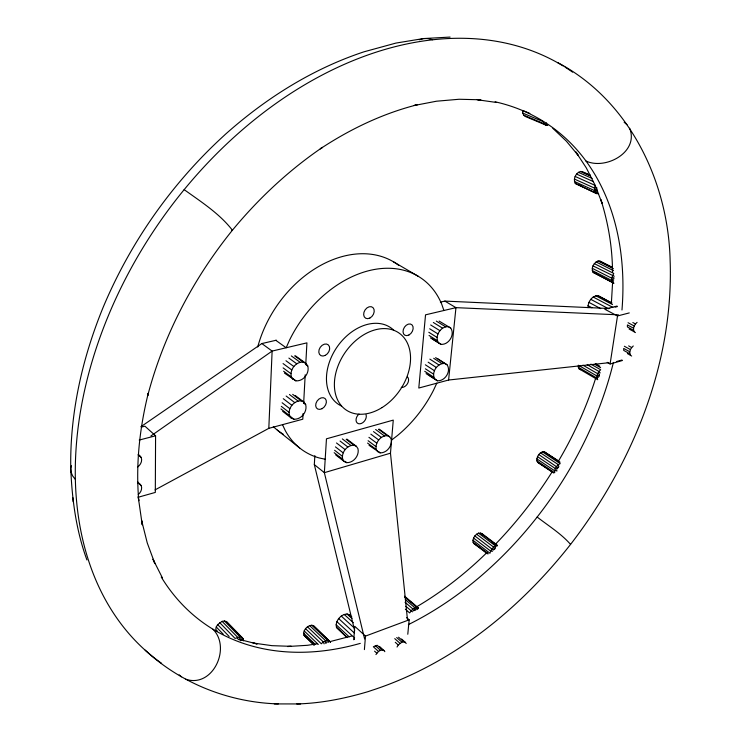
<?xml version="1.0" encoding="UTF-8"?>
<svg xmlns="http://www.w3.org/2000/svg" width="741" height="741" viewBox="0 0 741 741"><rect width="100%" height="100%" fill="white"/><g stroke="black" fill="none" stroke-linecap="round" stroke-linejoin="round"><path stroke-width="1.11" d="M631.656 356.05L630.434 355.263C628.609 352.058 630.702 348.103 633.277 345.973M635.435 332.589L634.203 331.773C632.388 328.522 634.453 324.512 637.075 322.354M141.587 427.048L144.94 426.195L155.582 435.81L155.314 492.422L138.734 497.1M237.435 638.927L237.5 637.149L222.087 621.366L217.65 624.598L216.242 626.969L215.714 629.378L217.243 630.962M155.064 489.884L268.816 428.344L272.123 351.077L261.842 343.565L140.846 426.76M612.65 281.552L611.381 303.106M303.097 413.515L302.791 419.211L268.816 428.344M303.653 403.261L305.199 374.77M305.755 364.507L306.922 342.861L272.123 351.077L150.923 435.949M354.689 630.73L314.323 464.607L314.851 455.632M353.735 639.742L354.763 626.312L365.489 636.102L364.396 649.607M354.365 639.539L354.541 637.343M407.448 619.402L390.479 453.186L393.267 420.11L326.466 438.82L324.354 472.665L364.609 638.955M407.782 634.259L409.171 619.828L406.652 617.651M405.031 602.248L412.811 608.907L413.506 610.853L414.636 610.213L414.877 607.75L405.355 599.626M618.429 314.823L455.956 307.654L425.529 314.842L418.795 388.034L448.601 380.022L455.956 307.654L444.878 301.096L440.386 302.143M495.423 547.682L495.627 546.043L478.519 533.131C475.092 534.594 472.387 538.364 473.073 542.18L473.944 543.551L487.374 553.833M607.212 362.349L610.093 363.988L617.494 315.972L629.266 312.915M293.149 379.549L291.417 377.03C289.323 369.861 295.789 361.376 303.375 362.154L306.07 363.479L307.774 366.008C309.784 373.149 303.402 381.532 295.863 380.837L284.479 373.112M291.213 418.017L289.499 415.599C287.452 408.513 293.881 400.288 301.309 400.881L303.977 402.113L305.663 404.549C307.635 411.607 301.281 419.739 293.899 419.211L291.213 418.017L282.673 411.366M344.269 461.587L342.722 459.355C341.017 452.631 346.964 444.933 353.966 445.239L356.421 446.341L357.949 448.592C359.589 455.289 353.707 462.903 346.742 462.662L344.269 461.587L335.71 454.909M314.184 645.309L303.921 635.176C302.699 630.443 307.098 625.497 311.785 625.237L313.545 625.774L330.542 642.16L313.545 625.774M296.798 703.95C321.149 703.329 345.213 698.476 368.499 691.501L371.343 690.519C451.26 664.714 519.135 609.824 570.551 544.413C561.363 533.779 548.405 525.786 537.169 517.042M377.734 451.806L376.261 449.592C374.714 443.007 380.429 435.402 387.321 435.689L389.683 436.792L391.128 439.024C392.619 445.582 386.959 453.112 380.114 452.881L369.055 445.295M346.945 637.603L336.46 627.395C334.923 621.051 340.712 614.345 347.038 613.983L349.354 614.743L351.836 616.994M438.709 343.074C434.022 336.618 440.608 325.91 448.416 326.735L450.695 328.031C455.28 334.497 448.777 345.084 440.997 344.343L430.447 337.877M435.162 379.596C430.502 373.232 437.125 362.821 444.748 363.488L446.999 364.711C451.575 371.074 445.017 381.365 437.431 380.781L426.112 373.631M71.497 465.719L70.756 468.395C72.007 499.471 76.203 530.649 86.938 559.974M593.384 191.354L598.645 193.734L596.755 193.614L575.275 183.444C572.83 179.072 575.748 172.875 580.435 171.467L582.324 171.616L590.373 175.172M553.601 472.98L537.707 462.328L536.91 460.874C536.317 456.66 539.661 451.686 544.126 451.677L558.668 461.059M593.059 272.327L613.798 283.145L593.059 272.327C590.744 268.177 593.736 262.49 598.024 261.027L599.812 261.073L612.103 267.205M588.021 307.663C587.687 302.115 592.124 295.196 598.219 295.77L612.001 303.004M578.332 365.202L578.369 367.304L596.95 378.132L599.089 376.558L599.46 374.103L597.626 373.668L582.926 365.156M595.477 378.781C586.298 407.735 573.608 435.588 558.112 461.708M546.599 122.932L545.709 125.034L525.36 116.494L523.739 115.226L522.794 113.104L522.692 110.437M597.607 191.65L596.755 193.614L575.275 183.444M436.792 383.199L433.513 390.238A104.453 74.934 -55.5 0 1 397.574 435.458L391.581 440.061M375.946 654.562L378.503 651.459L380.476 650.339L382.365 649.987L383.903 650.459L384.848 651.682M397.028 647.023L398.25 644.976L401.9 642.169L403.752 641.826L405.253 642.308L406.17 643.521M540.467 452.834L558.316 464.635L558.816 466.7L557.149 468.812L555.287 468.507L537.475 456.651M552.471 471.341C536.012 497.48 516.977 521.979 495.497 544.181M570.551 544.413C632.008 464.663 672.976 365.489 670.235 263.676L670.133 260.758C668.373 181.851 629.433 100.489 557.797 62.642M417.211 609.547L418.452 607.972L404.595 596.181M328.133 642.438L329.43 640.798L327.661 640.261L311.785 625.237M613.65 280.617L612.418 282.191L611.64 278.144L613.743 273.401L594.31 263.629M597.237 190.048L595.282 192.503L594.439 188.066L595.19 185.426L575.127 176.441M495.321 548.507L493.284 550.063L474.824 535.919M486.8 552.675C465.505 573.515 441.831 592.04 416.118 607.111M138.28 494.451C140.883 492.45 142.448 488.819 141.207 485.624L137.585 481.835M137.511 467.117C140.475 464.996 142.624 461.106 141.207 457.475L138.271 454.363M240.501 640.696L243.131 638.751L241.853 637.316L226.422 621.569L224.449 620.995L222.087 621.366M382.365 649.987L377.206 645.272L373.344 646.736L378.503 651.459M365.489 636.102L409.171 619.828M351.716 636L329.699 641.678M390.479 453.186L324.354 472.665L314.323 464.607M419.249 39.782L423.472 38.569L450.083 37.078M599.08 375.391L596.922 376.002L579.305 365.767M616.688 361.497L622.014 359.996M610.093 363.988L622.31 360.534M139.206 440.061L155.582 435.81M615.113 307.172L617.262 306.626M617.077 306.061L604.749 309.192L617.494 315.972M231.627 230.414L232.405 230.229C258.47 198.662 288.582 170.439 322.446 147.366L320.269 148.839C350.03 129.184 382.569 113.558 417.22 104.768L414.182 105.463M261.842 343.565L276.365 340.193M414.275 105.481L436.505 101.211L459.133 99.257L480.853 99.794L477.973 99.664M595.996 187.769L594.439 188.066L574.395 179.053M414.636 610.213L415.72 610.028L416.859 607.416L404.734 597.098M317.463 643.762L307.45 645.3L287.582 646.523L291.324 646.347L271.947 645.661L253.014 643.003L257.173 643.966L238.963 639.335M478.519 533.131L481.826 533.511L497.137 545.043M448.601 380.022L608.833 362.72M145.162 650.126C181.026 683.572 229.46 702.496 278.32 703.904M274.3 703.913L300.614 703.941M594.449 273.281L596.236 273.309M444.878 301.096L609.732 308.543M492.57 551.239L490.607 551.035L473.545 538.049M477.185 99.739L496.572 102.471M325.197 459.235L319.26 457.975A104.453 74.934 -55.5 0 1 285.229 430.512L282.516 424.658M432.605 39.745L427.983 38.551L423.472 38.569L395.944 43.08L364.081 51.787C312.517 68.811 265.824 98.275 225.431 134.269L224.217 135.408C172.079 182.981 130.611 241.955 103.277 307.024L102.712 308.404C82.103 359.089 69.839 413.515 70.756 468.395L71.043 472.128L72.609 475.879L75.415 479.501M185.639 679.182C212.667 688.491 231.609 647.838 212.963 629.239M305.051 636.528L306.82 637.056M614.252 276.263L592.967 265.871M585.974 161.038C605.814 170.282 639.233 151.942 629.637 128.239M418.452 607.972L414.877 607.75L412.811 608.907L409.653 612.927L405.346 609.213M137.53 483.113L139.734 483.919M138.234 455.15L139.725 455.715M473.944 543.551L481.678 548.951M523.711 110.863L529.824 113.41M522.794 113.104L543.162 121.617L544.089 123.766L545.709 125.034L547.775 125.248L544.718 123.969M523.739 115.226L544.089 123.766M583.788 172.746L589.827 175.413M580.435 171.467L590.494 175.923M578.397 172.338L592.152 178.442M576.535 174.079L593.448 181.619M574.442 181.508L594.467 190.548L596.792 188.974L596.774 187.612M578.638 184.685L581.796 186.111M611.427 267.158L599.812 261.073M598.024 261.027L613.381 268.705M596.088 261.925L613.483 270.65M537.707 462.328L551.248 471.165M592.254 268.316L611.64 278.144L613.854 277.616L613.863 278.866L611.658 280.431L592.291 270.585M610.908 302.708L598.219 295.77M595.792 295.77L612.52 304.56M593.17 297.021L612.844 307.385M590.772 299.336L608.454 308.701M632.833 322.539L635.463 323.937M628.09 322.724L634.222 325.994M588.947 302.374L600.719 308.636M633.546 328.207L627.414 324.929L627.414 326.957L633.546 330.236M587.983 305.653L591.902 307.747M629.109 329.041L634.203 331.773M628.637 345.89L631.675 347.548M624.367 346.251L630.443 349.585M629.776 351.771L623.709 348.427L623.709 350.41L629.776 353.763M627.405 353.587L630.434 355.263M595.495 363.664L599.793 366.184M594.717 364.294L600.618 367.675M590.873 364.118L600.682 369.768C597.922 372.038 595.634 376.326 597.7 379.725L579.138 368.888L578.369 367.304M587.178 364.683L598.941 371.473L600.191 372.908M393.536 261.851L418.23 276.282M579.138 368.888L580.49 369.703M439.154 321.085L450.695 328.031M436.31 321.112L445.573 326.781M433.337 322.483L442.581 328.161M430.678 324.975L439.913 330.681M429.678 328.782L437.977 333.941M428.789 332.264L437.07 337.442M429.058 335.46L437.329 340.647M432.725 339.146L440.997 344.343M437.875 358.857L446.999 364.711M435.625 357.634L444.748 363.488M433.717 358.311L441.932 363.581M429.863 359.116L438.978 364.989M428.15 362.182L436.338 367.499M425.343 364.785L434.43 370.713M425.371 368.796L433.531 374.14M424.732 371.306L433.791 377.262M184.157 189.631C201.089 201.811 219.642 213.667 232.405 230.229C193.244 278.783 163.557 335.154 147.728 395.592L148.293 393.184C139.595 428.261 135.64 464.607 138.771 500.684L138.187 496.665L142.253 524.823L141.633 520.543L147.246 542.912L154.888 563.595L152.979 559.223L162.464 577.98M429.28 375.418L437.431 380.781M544.126 451.677L560.103 462.208M542.356 451.834L560.215 463.616C556.713 465.089 554.166 468.942 554.685 472.767L536.91 460.874M538.753 454.52L557.862 467.636M536.827 458.883L554.611 470.757L556.787 470.053L556.824 471.156M275.809 340.323L286.156 347.761L289.611 339.98A104.453 74.934 -55.5 0 1 370.324 270.326A104.453 74.934 -55.5 0 1 441.831 304.477L443.896 310.498M295.557 355.912L306.07 363.479M294.622 355.847L303.375 362.154M306.024 364.748L307.774 366.008M291.352 355.939L300.096 362.256M288.879 358.079L296.733 363.775M285.97 360.756L293.806 366.48M379.17 429.113L389.683 436.792M378.558 429.289L387.321 435.689M375.65 429.493L384.394 435.903M283.071 363.572L291.759 369.954M373.501 431.605L381.365 437.394M412.496 611.844L405.799 606.277M283.118 367.888L290.926 373.659M370.833 434.143L378.688 439.95M283.608 371.25L291.417 377.03M292.389 378.262L295.863 380.837M368.935 437.338L376.771 443.164M368.101 440.71L375.919 446.554M367.582 443.081L376.261 449.592M372.297 447.027L374.038 448.324M378.373 451.575L380.114 452.881M480.363 532.89L497.47 545.784C493.552 545.922 490.662 549.627 489.968 553.258L472.934 540.245M491.681 541.68L495.284 544.394M295.344 395.592L303.977 402.113M292.686 394.36L301.309 400.881M303.94 403.243L305.663 404.549M476.574 534.196L493.663 547.127L494.247 549.1M289.453 394.508L298.067 401.048M346.918 439.117L356.421 446.341M346.195 439.33L353.966 445.239M286.146 396.037L294.751 402.595M342.323 438.894L350.956 445.471M473.073 542.18L488.3 553.833M483.475 550.322L487.05 553.064M340.082 441.062L347.835 446.999M283.275 398.704L291.861 405.281M336.497 442.97L345.102 449.592M282.136 402.761L289.842 408.708M335.441 446.879L343.166 452.853M281.321 406.364L289.018 412.329M334.617 450.287L342.333 456.289M280.959 408.958L289.499 415.599M288.768 415.229L293.899 419.211M334.154 452.677L342.722 459.355M339.035 456.651L341.601 458.651M345.028 461.328L346.742 462.662M277.319 430.113L299.66 447.972M624.154 122.274L627.006 124.655M404.697 596.783L407.3 598.997M409.032 600.469L411.625 602.683M414.219 604.897L416.812 607.111M401.529 639.001L405.253 642.308M398.547 637.195L403.752 641.826M396.694 637.529L401.9 642.169M394.758 638.631L399.964 643.271M395.286 642.317L398.25 644.976M179.183 674.829L181.388 676.82M347.038 613.983L351.994 618.494M379.475 646.421L383.903 650.459M344.195 614.456L353.281 622.727M375.307 645.624L380.476 650.339M341.258 616.067L354.448 628.136M374.566 651.154L376.771 653.182M338.674 618.587L354.318 632.971M336.859 621.634L353.3 636.806M336.081 624.728L349.215 636.889M336.46 627.395L347.112 637.288M138.308 454.752L141.207 457.475M552.842 128.341L566.411 141.216L578.36 155.619L575.914 151.998L586.298 167.901L595.014 185.018L602.053 203.191L600.895 199.7C608.259 223.022 612.381 247.392 612.52 271.864M309.636 625.589L325.503 640.641L325.336 643.169L326.512 642.966L327.661 640.261L323.28 641.873L321.335 643.781L305.514 628.664M307.432 626.793L323.28 641.873L324.113 643.855M304.171 630.915L318.315 644.466M303.615 633.203L315.249 644.374M311.804 641.845L313.462 643.438M303.921 635.176L313.888 644.753M137.622 482.15L141.207 485.624M224.449 620.995L239.871 636.751L241.853 637.316L239.797 639.909L238.713 639.603L239.871 636.751L235.092 638.446L219.697 622.625M217.65 624.598L229.173 636.482M216.242 626.969L223.152 634.111M226.422 621.569L243.131 638.751L243.52 640.845M349.354 614.743L350.317 615.975M481.826 533.511L482.678 534.891M72.84 497.656L73.146 501.685M283.349 434.319A102.388 74.804 -55.5 0 1 273.355 426.612M257.72 347.001A102.388 74.804 -55.5 0 1 398.76 265.38M366.063 414.728A6.271 4.409 -53.9 0 1 362.96 422.546A6.271 4.409 -53.9 0 1 356.44 421.916A6.271 4.409 -53.9 0 1 358.977 414.052M407.457 376.91A6.206 4.326 -55.9 0 1 407.457 383.718A6.206 4.326 -55.9 0 1 401.252 387.348M161.621 663.352A360.015 253.894 -55.5 0 1 155.332 228.404A360.015 253.894 -55.5 0 1 563.206 65.995M565.124 67.181A360.015 253.894 -55.5 0 1 572.626 72.164M495.127 101.804A303.041 212.852 -55.5 0 1 621.977 309.988M613.409 362.423A303.041 212.852 -55.5 0 1 408.374 624.607M360.293 643.373A303.041 212.852 -55.5 0 1 161.223 576.989M341.499 406.059A46.377 33.243 -55.5 0 1 337.109 346.945A46.377 33.243 -55.5 0 1 393.832 330.273M408.912 335.006A6.317 4.474 -57.6 0 0 412.033 324.891A6.317 4.474 -57.6 0 0 403.354 329.467A6.317 4.474 -57.6 0 0 408.912 335.006M369.87 318.046A6.493 4.733 -57.5 0 0 372.992 307.617A6.493 4.733 -57.5 0 0 363.961 312.267A6.493 4.733 -57.5 0 0 369.87 318.046M325.29 355.374A6.558 4.826 -55.1 0 0 328.346 344.917A6.558 4.826 -55.1 0 0 319.084 349.724A6.558 4.826 -55.1 0 0 325.29 355.374M322.076 408.68A6.447 4.659 -53.3 0 0 325.067 398.519A6.447 4.659 -53.3 0 0 315.953 403.41A6.447 4.659 -53.3 0 0 322.076 408.68M382.041 407.578A46.692 33.252 -55.5 0 0 399.584 333.431A46.692 33.252 -55.5 0 0 335.756 373.279A46.692 33.252 -55.5 0 0 382.041 407.578"/></g></svg>
